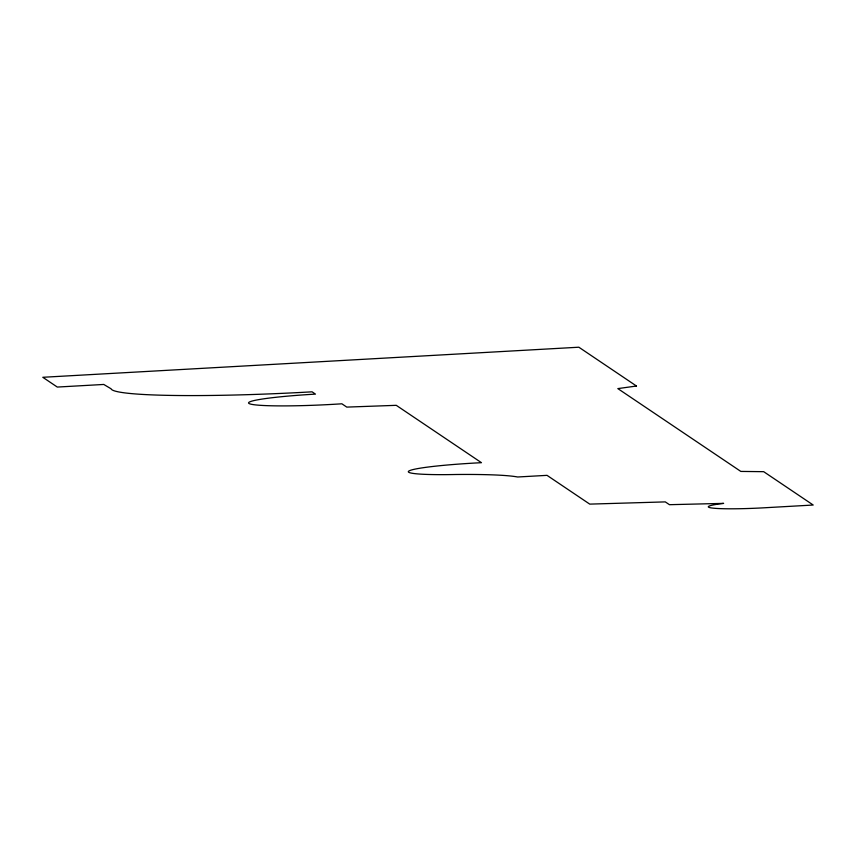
<?xml version="1.0" encoding="UTF-8"?>
<svg xmlns="http://www.w3.org/2000/svg" width="856" height="856" viewBox="0 0 856 856"><rect width="100%" height="100%" fill="white"/><g stroke="black" fill="none" stroke-linecap="round" stroke-linejoin="round"><path stroke-width="1.28" d="M636.479 386.024L617.839 388.603L740.825 471.421L763.68 471.677L813.2 505.029L767.169 507.619A50.825 3.724 -2.8 0 1 713.701 508.207A50.825 3.724 -2.8 0 1 723.641 503.382L669.446 504.687L665.305 501.894L589.741 504.12L547.016 475.348L517.655 476.995A127.234 9.32 -2.8 0 0 456.195 474.492A74.493 5.457 -2.8 0 1 409.468 470.714A74.493 5.457 -2.8 0 1 481.457 462.689L396.264 405.327L346.776 407.103L341.876 403.797A76.109 5.575 -2.8 0 1 249.706 403.818A76.109 5.575 -2.8 0 1 315.457 394.113L312.065 391.823A179.995 13.182 -2.8 0 1 111.12 388.817L103.779 384.451L57.298 387.062L42.8 377.293L578.859 347.215L636.479 386.024"/></g></svg>
